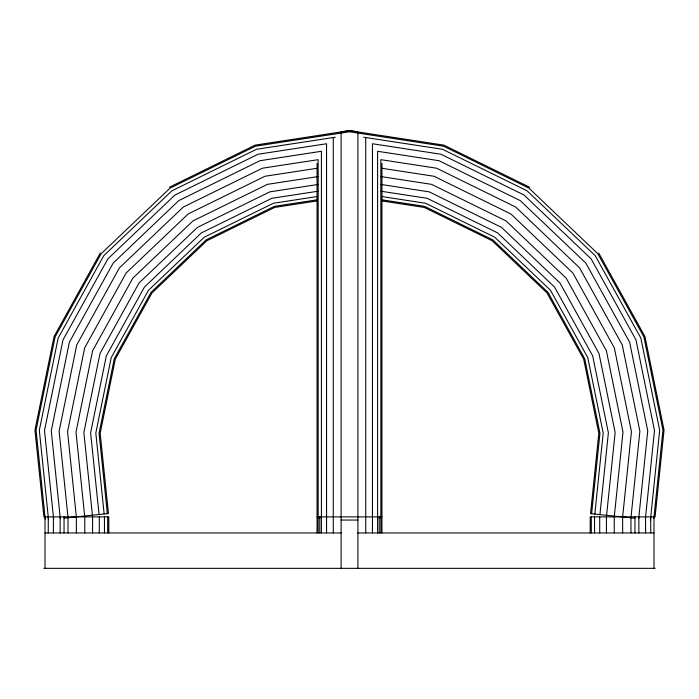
<?xml version="1.0" encoding="UTF-8"?>
<svg xmlns="http://www.w3.org/2000/svg" width="699" height="699" viewBox="0 0 699 699"><rect width="100%" height="100%" fill="white"/><g stroke="black" fill="none" stroke-linecap="round" stroke-linejoin="round"><path stroke-width="1.05" d="M68.004 532.83L68.039 517.706L59.118 431.266L76.75 344.922L119.45 267.822L183.278 207.061L262.387 168.214L318.159 159.669L318.159 532.83M64.046 532.953L64.046 516.876M591.625 513.765L599.943 433.24L584.731 358.77L547.911 292.278L492.856 239.871L424.634 206.371L381.575 199.765M594.832 514.097L603.193 433.083L587.789 357.643L550.489 290.277L494.717 237.197L425.604 203.26L381.759 196.533M599.934 514.63L608.383 432.821L592.656 355.843L554.595 287.106L497.688 232.933L427.159 198.306L381.025 191.229M606.583 515.312L615.137 432.489L598.999 353.502L559.951 282.973L501.55 227.393L429.186 191.858L380.824 184.44M614.325 516.115L623.001 432.104L606.391 350.776L566.181 278.158L506.059 220.928L431.545 184.344L380.841 176.567M622.643 532.953L622.643 516.876L631.442 431.685L614.316 347.849L572.865 272.994L510.89 213.999L434.079 176.279L381.942 168.284M634.954 532.953L634.954 516.876M638.685 518.623L647.746 430.881L629.633 342.195L585.779 263.007L520.222 200.604L438.972 160.7L377.6 151.29L377.6 532.953M645.334 519.313L654.5 430.549L635.976 339.854L591.136 258.875L524.084 195.056L440.999 154.252L372.445 143.741L372.445 532.953M650.437 519.838L659.681 430.296L640.843 338.054L595.242 255.703L527.055 190.792L442.554 149.306L363.698 137.214M653.818 518.518L662.94 430.13L643.91 336.927L597.82 253.711L528.916 188.118L443.533 146.187L349.5 131.77L255.467 146.187L170.084 188.118L101.18 253.711L55.09 336.927L36.06 430.13L45.234 518.99M100.298 253.029L54.05 336.542L34.95 430.077L43.906 516.876L108.799 516.876L108.799 532.953M169.446 187.21L255.135 145.13L349.5 130.661L357.897 131.77L357.897 568.339M379.216 518.099L381.907 516.876L317.058 516.876L319.784 518.099M335.302 137.214L256.446 149.306L171.945 190.792L103.758 255.703L58.157 338.054L39.319 430.296L48.554 519.715M317.058 168.284L264.921 176.279L188.11 213.999L126.135 272.994L84.684 347.849L67.558 431.685L76.357 516.876L76.357 532.953M318.159 176.567L267.455 184.344L192.941 220.928L132.819 278.158L92.609 350.776L75.999 432.104L84.658 515.984L76.357 516.876M318.176 184.44L269.814 191.858L197.45 227.393L139.049 282.973L100.001 353.502L83.863 432.489L92.399 515.189M317.975 191.229L271.841 198.306L201.312 232.933L144.405 287.106L106.344 355.843L90.617 432.821L99.048 514.499M317.241 196.533L273.396 203.26L204.283 237.197L148.511 290.277L111.211 357.643L95.807 433.083L104.151 513.975M317.425 199.765L274.366 206.371L206.144 239.871L151.089 292.278L114.269 358.77L99.057 433.24L107.358 513.643M317.442 200.875L274.707 207.428L206.782 240.779L151.971 292.96L115.309 359.155L100.175 433.293L108.459 513.529L84.658 515.984M64.168 518.099L76.077 516.876M357.897 520.047L341.103 520.047M45.016 532.953L341.103 532.953M357.897 532.953L653.984 532.953M43.906 568.339L655.094 568.339M621.699 516.876L590.533 513.651L598.825 433.293L583.691 359.155L547.029 292.96L492.218 240.779L424.293 207.428L381.558 200.875M634.814 518.23L622.643 516.876M529.554 187.21L443.865 145.13L349.5 130.661L341.103 131.77L341.103 568.339M598.702 253.029L644.95 336.542L664.05 430.077L655.094 516.876L590.201 516.876L590.201 532.953M60.297 518.501L51.254 430.881L69.367 342.195L113.221 263.007L178.778 200.604L260.028 160.7L321.4 151.29L321.4 532.953M53.648 519.191L44.5 430.549L63.024 339.854L107.864 258.875L174.916 195.056L258.001 154.252L326.555 143.741L326.555 532.953M630.987 532.891L630.944 517.828L639.882 431.266L622.25 344.922L579.55 267.822L515.722 207.061L436.613 168.214L380.841 159.669L380.841 532.83M653.984 516.876L653.984 568.339M650.743 516.876L650.743 532.953M645.588 516.876L645.588 532.953M638.869 516.876L638.869 532.953M614.246 516.876L614.246 532.953M606.426 516.876L606.426 532.953M599.707 516.876L599.707 532.953M594.543 516.876L594.543 532.953M591.302 516.876L591.302 532.953M381.942 163.313L381.942 532.953M379.216 516.876L379.216 532.953M365.726 137.52L365.726 532.953M333.274 137.52L333.274 532.953M319.784 516.876L319.784 532.953M317.058 163.313L317.058 532.953M107.698 516.876L107.698 532.953M104.457 516.876L104.457 532.953M99.293 516.876L99.293 532.953M92.574 516.876L92.574 532.953M84.754 516.876L84.754 532.953M60.131 516.876L60.131 532.953M53.412 516.876L53.412 532.953M48.257 516.876L48.257 532.953M45.016 516.876L45.016 568.339"/></g></svg>
